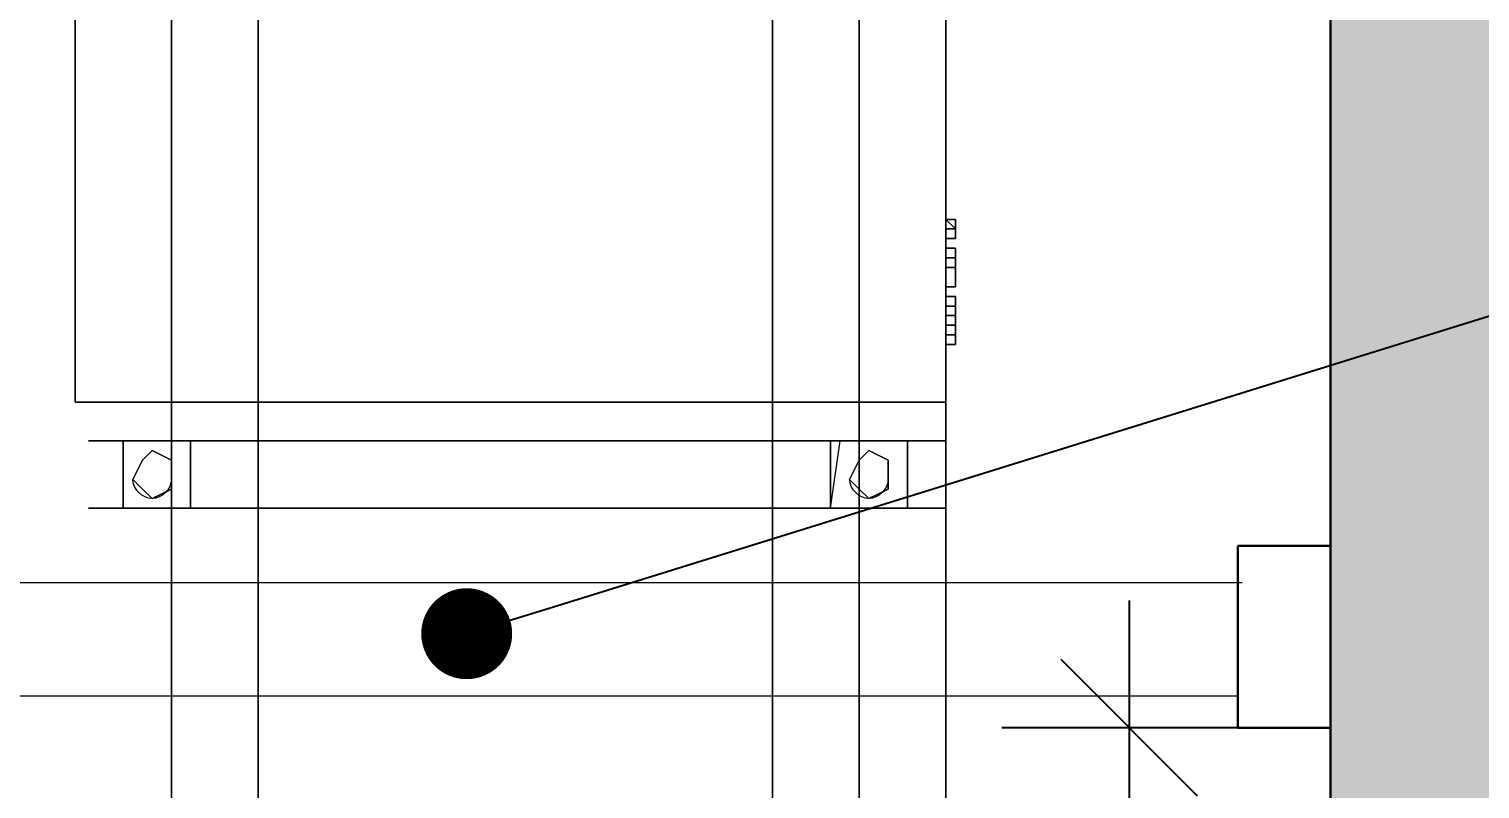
# Model space of a CAD drawing. Header units: millimetres. Extents: x -314343 to 8741575, y 21428 to 162031.
# Drawn here: x -201989 to -201191, y 114784 to 115202 of the extents above; entities that cross this region are included whole.
import ezdxf
from ezdxf import colors
from ezdxf.entities.mleader import LeaderData, LeaderLine
from ezdxf.math import Vec2, Vec3

# ---------------------------------------------------------------- set-up
doc = ezdxf.new("R2010")
doc.units = ezdxf.units.MM
doc.header["$MEASUREMENT"] = 0
doc.header["$PDSIZE"] = -4
doc.layers.get('0').update_dxf_attribs({"color": 250, "lineweight": 9})
doc.layers.get('Defpoints').update_dxf_attribs({"color": 6})
for name, color, linetype, lineweight in [('АР_Перегородки газоблок', 165, 'Continuous', 30), ('АР_Перегородки газоблок_Штрих', 165, 'Continuous', 5), ('ТХ_пищеблок', 253, 'Continuous', 20)]:
    doc.layers.add(name, color=color, linetype=linetype, lineweight=lineweight)
doc.layers.add('ТХ_привязка ТХ', color=7, linetype='Continuous', true_color=0x163d5c)
for name, color, linetype in [('ТХ_привязки ЭО', 222, 'Continuous'), ('ТХ_привязки_ВК', 82, 'Continuous'), ('ТХ_привязки_ОВ', 200, 'Continuous')]:
    doc.layers.add(name, color=color, linetype=linetype)
doc.styles.add('Standart Arial', font='arial.ttf', dxfattribs={"width": 0.7, "height": 250})
doc.styles.add('Архитектурный размер', font='isocpeur.ttf', dxfattribs={"width": 0.8, "oblique": 8})
doc.dimstyles.new('R_75', dxfattribs={"dimtxt": 185, "dimasz": 75, "dimexe": 70, "dimexo": 0, "dimgap": 38, "dimtad": 1, "dimdec": 0, "dimzin": 0, "dimdsep": 46, "dimtxsty": 'Архитектурный размер', "dimblk": 'OBLIQUE', "dimcen": 0, "dimdle": 70, "dimclrd": 256, "dimclre": 256, "dimclrt": 256, "dimadec": 0, "dimazin": 0, "dimtfac": 2, "dimtdec": 0, "dimtix": 1, "dimtmove": 0, "dimatfit": 3, "dimfxl": 1, "dimtvp": 3, "dimtolj": 1, "dimtzin": 0, "dimarcsym": 0})

# ---------------------------------------------------------------- blocks, each defined once
blk = doc.blocks.new('_Dot')
at = {"color": 0, "linetype": 'ByBlock', "lineweight": -2}
blk.add_line((-0.5, 0), (-1, 0), dxfattribs=at)
at = {"color": 0, "linetype": 'ByBlock', "const_width": 0.5}
blk.add_lwpolyline([(-0.25, 0, 1), (0.25, 0, 1)], format="xyb", close=True, dxfattribs=at)
blk = doc.blocks.new('_Oblique')
at = {"color": 0, "linetype": 'ByBlock', "lineweight": -2}
blk.add_line((-0.5, -0.5), (0.5, 0.5), dxfattribs=at)
blk = doc.blocks.new('*D599')
at = {"layer": 'Defpoints', "color": 0, "ltscale": 500, "transparency": 16777216}
for p in [(-201273.39, 114817.85, 0), (-201438.69, 112467.5, -770.19), (-201384, 112467.5)]:
    blk.add_point(p, dxfattribs=at)
at = {"layer": 'ТХ_привязки ЭО', "lineweight": -2, "ltscale": 500, "transparency": 16777216}
for p, q in [((-201384, 114887.85), (-201384, 112397.5)), ((-201273.39, 114817.85), (-201454, 114817.85)), ((-201438.69, 112467.5), (-201314, 112467.5))]:
    blk.add_line(p, q, dxfattribs=at)
at = {"layer": 'ТХ_привязки ЭО', "lineweight": -2, "ltscale": 500, "transparency": 16777216, "xscale": 75, "yscale": 75, "zscale": 75}
for p, rotation in [((-201384, 114817.85), 90), ((-201384, 112467.5), 270)]:
    blk.add_blockref('_Oblique', p, dxfattribs=dict(at, rotation=rotation))
at = {"layer": 'ТХ_привязки ЭО', "ltscale": 500, "transparency": 16777216, "insert": (-201514.5, 113642.67), "char_height": 185, "attachment_point": 5, "rotation": 90, "style": 'Архитектурный размер'}
blk.add_mtext('\\A1;2350', dxfattribs=at)
blk = doc.blocks.new('_DotSmall')
at = {"color": 0, "linetype": 'ByBlock', "const_width": 0.5}
blk.add_lwpolyline([(-0.0625, 0, 1), (0.0625, 0, 1)], format="xyb", close=True, dxfattribs=at)

msp = doc.modelspace()

# ---------------------------------------------------------------- hatches: boundary and pattern name
at = {"layer": 'АР_Перегородки газоблок_Штрих', "ltscale": 100}
h = msp.add_hatch(dxfattribs=at)
h.set_pattern_fill('AR-CONC', color=252, scale=30)
h.set_pattern_definition([(50, (0, 0), (215.17805, -18.82564), [22.5, -247.5]), (355, (0, 0), (-41.6254, 225.65764), [18, -198]), (100.45144, (17.93, -1.57), (173.55265, 206.832), [19.12206, -210.34263]), (46.1842, (0, 60), (320.1724, -49.65578), [33.75, -371.25]), (96.63564, (26.68, 55.86), (280.3986, 292.2356), [28.6831, -315.51413]), (351.18416, (0, 60), (280.3986, 292.2356), [27, -297]), (21, (30, 45), (179.07212, -120.78567), [22.5, -247.5]), (326, (30, 45), (72.9946, 217.54501), [18, -198]), (71.45144, (44.92, 34.93), (252.06671, 96.75935), [19.12206, -210.34263]), (37.5, (0, 0), (3.647957, 99.868156), [0, -195.6, 0, -201, 0, -198.75]), (7.5, (0, 0), (78.92086, 118.323514), [0, -114.6, 0, -191.1, 0, -75.75]), (327.5, (-66.9, 0), (160.14673, -6.766462), [0, -75, 0, -234, 0, -310.5]), (317.5, (-96.9, 0), (174.95585, 30.031495), [0, -97.5, 0, -155.4, 0, -220.5])])
h.paths.add_polyline_path([(-201173.79, 118370.89), (-201173.6, 118400.65), (-200433.92, 118400.68), (-200433.92, 118520.68), (-201273.39, 118520.65), (-201273.39, 115964.62), (-201273.32, 115964.62), (-201273.39, 115627.62), (-201273.39, 115600.68), (-201173.79, 115600.68)])
h.paths.add_polyline_path([(-201173.79, 115600.68), (-201273.39, 115600.11), (-201273.39, 115007.17), (-201273.39, 112600.68), (-201173.39, 112600.68), (-201173.39, 112680.68), (-200433.92, 112680.68), (-200433.92, 112800.68), (-200573.79, 112800.68), (-200573.79, 112800.68), (-201173.79, 112800.68)])
h.paths.add_polyline_path([(-200433.92, 112520.65), (-201173.39, 112520.65), (-201173.39, 112600.68), (-201273.39, 112600.68), (-201273.39, 110702.54), (-201173.39, 110702.54), (-201173.39, 112400.65), (-200433.92, 112400.65), (-200433.92, 112400.65)])

# ---------------------------------------------------------------- linework, layer by layer
at = {"layer": 'АР_Перегородки газоблок', "color": 252, "lineweight": 13, "ltscale": 100}
for p, q in [((-202091.9, 114897.83, 0), (-201321.9, 114897.83, 0)), ((-201324.19, 114835.31, 0), (-202091.9, 114835.31, 0))]:
    msp.add_line(p, q, dxfattribs=at)
at = {"layer": 'АР_Перегородки газоблок', "color": 252, "ltscale": 100}
for points in [[(-201273.39, 115007.17), (-201273.39, 118520.65), (-200433.92, 118520.68)], [(-201273.39, 109734.71), (-201273.39, 115007.17)]]:
    msp.add_lwpolyline(points, dxfattribs=at)
at = {"layer": 'АР_Перегородки газоблок', "color": 252, "ltscale": 100, "elevation": 0}
for points in [[(-201324.19, 114917.85), (-201273.39, 114917.85)], [(-201324.19, 114917.84), (-201324.19, 114817.84)], [(-201324.19, 114817.85), (-201273.39, 114817.85)]]:
    msp.add_lwpolyline(points, dxfattribs=at)
at = {"layer": 'ТХ_пищеблок'}
for p, q in [((-201963.6, 114996.79), (-201963.6, 116061.73)), ((-201484.78, 116061.73), (-201484.78, 114996.79)), ((-201484.78, 114996.79), (-201484.78, 116061.73)), ((-201484.78, 116061.73), (-201484.78, 114996.79)), ((-201484.78, 114996.79), (-201484.78, 116061.73)), ((-201963.6, 115997.36), (-201963.6, 114996.79)), ((-201963.6, 114996.79), (-201963.6, 115997.36)), ((-201963.6, 115997.36), (-201963.6, 114996.79)), ((-201910.66, 115600.31), (-201910.66, 114996.79)), ((-201910.66, 114996.79), (-201910.66, 115600.31)), ((-201910.66, 115600.31), (-201910.66, 114996.79)), ((-201910.66, 114996.79), (-201910.66, 115600.31)), ((-201863.01, 115600.31), (-201863.01, 114996.79)), ((-201863.01, 114996.79), (-201863.01, 115600.31)), ((-201580.07, 115600.31), (-201580.07, 114996.79)), ((-201580.07, 114996.79), (-201580.07, 115600.31)), ((-201532.42, 115600.31), (-201532.42, 114996.79)), ((-201532.42, 114996.79), (-201532.42, 115600.31)), ((-201532.42, 115600.31), (-201532.42, 114996.79)), ((-201532.42, 114996.79), (-201532.42, 115600.31)), ((-201963.6, 114996.79), (-201963.6, 115472.88)), ((-201963.6, 114996.79), (-201963.6, 115472.88)), ((-201910.66, 114996.79), (-201910.66, 115472.88)), ((-201963.6, 115092.08), (-201963.6, 115097.38)), ((-201963.6, 115097.38), (-201963.6, 115092.08)), ((-201963.6, 115092.08), (-201963.6, 115097.38)), ((-201963.6, 115097.38), (-201963.6, 115092.08)), ((-201484.78, 115092.08), (-201484.78, 115097.38)), ((-201484.78, 115097.38), (-201484.78, 115092.08)), ((-201484.78, 115092.08), (-201484.78, 115097.38)), ((-201484.78, 115097.38), (-201484.78, 115092.08)), ((-201479.48, 115097.38), (-201484.78, 115097.38)), ((-201484.78, 115097.38), (-201479.48, 115097.38)), ((-201479.48, 115097.38), (-201484.78, 115097.38)), ((-201484.78, 115097.38), (-201479.48, 115092.08)), ((-201479.48, 115097.38), (-201479.48, 115086.79)), ((-201479.48, 115092.08), (-201479.48, 115097.38)), ((-201479.48, 115097.38), (-201479.48, 115092.08)), ((-201479.48, 115092.08), (-201479.48, 115097.38)), ((-201963.6, 115092.08), (-201963.6, 115081.5)), ((-201963.6, 115086.79), (-201963.6, 115092.08)), ((-201963.6, 115092.08), (-201963.6, 115086.79)), ((-201963.6, 115081.5), (-201963.6, 115092.08)), ((-201963.6, 115092.08), (-201963.6, 115086.79)), ((-201963.6, 115086.79), (-201963.6, 115092.08)), ((-201963.6, 115092.08), (-201963.6, 115086.79)), ((-201963.6, 115086.79), (-201963.6, 115092.08)), ((-201963.6, 115081.5), (-201963.6, 115086.79)), ((-201963.6, 115086.79), (-201963.6, 115081.5)), ((-201484.78, 115076.2), (-201484.78, 115092.08)), ((-201484.78, 115092.08), (-201484.78, 115086.79)), ((-201484.78, 115086.79), (-201484.78, 115092.08)), ((-201484.78, 115092.08), (-201484.78, 115086.79)), ((-201484.78, 115086.79), (-201484.78, 115092.08)), ((-201479.48, 115092.08), (-201484.78, 115092.08)), ((-201484.78, 115092.08), (-201479.48, 115092.08)), ((-201479.48, 115092.08), (-201484.78, 115092.08)), ((-201484.78, 115092.08), (-201479.48, 115092.08)), ((-201479.48, 115092.08), (-201484.78, 115092.08)), ((-201484.78, 115092.08), (-201479.48, 115092.08)), ((-201484.78, 115092.08), (-201479.48, 115092.08)), ((-201479.48, 115092.08), (-201484.78, 115092.08)), ((-201479.48, 115092.08), (-201484.78, 115092.08)), ((-201484.78, 115092.08), (-201479.48, 115092.08)), ((-201479.48, 115092.08), (-201484.78, 115092.08)), ((-201484.78, 115092.08), (-201479.48, 115092.08)), ((-201479.48, 115092.08), (-201484.78, 115092.08)), ((-201484.78, 115092.08), (-201479.48, 115092.08)), ((-201479.48, 115086.79), (-201484.78, 115086.79)), ((-201484.78, 115086.79), (-201479.48, 115086.79)), ((-201479.48, 115086.79), (-201484.78, 115086.79)), ((-201484.78, 115086.79), (-201479.48, 115086.79)), ((-201479.48, 115086.79), (-201479.48, 115092.08)), ((-201479.48, 115092.08), (-201479.48, 115086.79)), ((-201479.48, 115086.79), (-201479.48, 115092.08)), ((-201963.6, 115070.91), (-201963.6, 115081.5)), ((-201963.6, 115081.5), (-201963.6, 115076.2)), ((-201963.6, 115070.91), (-201963.6, 115081.5)), ((-201963.6, 115081.5), (-201963.6, 115076.2)), ((-201484.78, 115081.5), (-201484.78, 115076.2)), ((-201484.78, 115076.2), (-201484.78, 115081.5)), ((-201484.78, 115081.5), (-201484.78, 115076.2)), ((-201484.78, 115076.2), (-201484.78, 115081.5)), ((-201484.78, 115081.5), (-201484.78, 115076.2)), ((-201484.78, 115081.5), (-201479.48, 115081.5)), ((-201479.48, 115081.5), (-201484.78, 115081.5)), ((-201484.78, 115081.5), (-201479.48, 115081.5)), ((-201479.48, 115081.5), (-201484.78, 115081.5)), ((-201479.48, 115081.5), (-201484.78, 115081.5)), ((-201484.78, 115081.5), (-201479.48, 115081.5)), ((-201479.48, 115081.5), (-201484.78, 115081.5)), ((-201484.78, 115081.5), (-201479.48, 115081.5)), ((-201484.78, 115081.5), (-201479.48, 115081.5)), ((-201479.48, 115081.5), (-201484.78, 115081.5)), ((-201484.78, 115081.5), (-201479.48, 115081.5)), ((-201479.48, 115081.5), (-201484.78, 115081.5)), ((-201484.78, 115081.5), (-201484.78, 115076.2)), ((-201484.78, 115076.2), (-201484.78, 115081.5)), ((-201484.78, 115081.5), (-201484.78, 115076.2)), ((-201484.78, 115076.2), (-201484.78, 115081.5)), ((-201484.78, 115081.5), (-201484.78, 115076.2)), ((-201484.78, 115076.2), (-201484.78, 115081.5)), ((-201484.78, 115081.5), (-201484.78, 115076.2)), ((-201484.78, 115076.2), (-201484.78, 115081.5)), ((-201479.48, 115076.2), (-201479.48, 115081.5)), ((-201479.48, 115081.5), (-201479.48, 115076.2)), ((-201479.48, 115076.2), (-201479.48, 115081.5)), ((-201479.48, 115081.5), (-201479.48, 115076.2)), ((-201479.48, 115081.5), (-201479.48, 115076.2)), ((-201479.48, 115076.2), (-201479.48, 115081.5)), ((-201479.48, 115081.5), (-201479.48, 115076.2)), ((-201479.48, 115076.2), (-201479.48, 115081.5)), ((-201479.48, 115081.5), (-201479.48, 115076.2)), ((-201479.48, 115076.2), (-201479.48, 115081.5)), ((-201479.48, 115076.2), (-201479.48, 115081.5)), ((-201479.48, 115081.5), (-201479.48, 115076.2)), ((-201963.6, 115076.2), (-201963.6, 115070.91)), ((-201963.6, 115076.2), (-201963.6, 115070.91)), ((-201963.6, 115060.32), (-201963.6, 115070.91)), ((-201963.6, 115070.91), (-201963.6, 115060.32)), ((-201963.6, 115070.91), (-201963.6, 115060.32)), ((-201963.6, 115060.32), (-201963.6, 115070.91)), ((-201484.78, 115076.2), (-201479.48, 115076.2)), ((-201479.48, 115076.2), (-201484.78, 115076.2)), ((-201484.78, 115076.2), (-201479.48, 115076.2)), ((-201479.48, 115076.2), (-201484.78, 115076.2)), ((-201484.78, 115076.2), (-201479.48, 115076.2)), ((-201479.48, 115076.2), (-201484.78, 115076.2)), ((-201484.78, 115076.2), (-201479.48, 115076.2)), ((-201479.48, 115076.2), (-201484.78, 115076.2)), ((-201484.78, 115076.2), (-201479.48, 115076.2)), ((-201479.48, 115076.2), (-201484.78, 115076.2)), ((-201479.48, 115076.2), (-201484.78, 115076.2)), ((-201484.78, 115076.2), (-201479.48, 115076.2)), ((-201484.78, 115076.2), (-201484.78, 115070.91)), ((-201484.78, 115070.91), (-201484.78, 115076.2)), ((-201484.78, 115070.91), (-201484.78, 115076.2)), ((-201484.78, 115076.2), (-201484.78, 115070.91)), ((-201484.78, 115070.91), (-201484.78, 115076.2)), ((-201484.78, 115076.2), (-201484.78, 115070.91)), ((-201484.78, 115076.2), (-201484.78, 115070.91)), ((-201484.78, 115070.91), (-201484.78, 115076.2)), ((-201479.48, 115076.2), (-201484.78, 115076.2)), ((-201484.78, 115076.2), (-201479.48, 115076.2)), ((-201479.48, 115076.2), (-201484.78, 115076.2)), ((-201484.78, 115076.2), (-201479.48, 115076.2)), ((-201484.78, 115060.32), (-201484.78, 115070.91)), ((-201484.78, 115070.91), (-201484.78, 115060.32)), ((-201484.78, 115060.32), (-201484.78, 115070.91)), ((-201484.78, 115070.91), (-201484.78, 115060.32)), ((-201484.78, 115060.32), (-201484.78, 115070.91)), ((-201484.78, 115070.91), (-201484.78, 115060.32)), ((-201484.78, 115070.91), (-201479.48, 115070.91)), ((-201479.48, 115070.91), (-201484.78, 115070.91)), ((-201484.78, 115070.91), (-201479.48, 115070.91)), ((-201479.48, 115070.91), (-201484.78, 115070.91)), ((-201484.78, 115060.32), (-201484.78, 115070.91)), ((-201484.78, 115070.91), (-201484.78, 115060.32)), ((-201484.78, 115060.32), (-201484.78, 115070.91)), ((-201484.78, 115070.91), (-201484.78, 115060.32)), ((-201484.78, 115060.32), (-201484.78, 115070.91)), ((-201484.78, 115070.91), (-201484.78, 115060.32)), ((-201479.48, 115070.91), (-201484.78, 115070.91)), ((-201484.78, 115070.91), (-201479.48, 115070.91)), ((-201479.48, 115070.91), (-201484.78, 115070.91)), ((-201484.78, 115070.91), (-201479.48, 115070.91)), ((-201479.48, 115070.91), (-201484.78, 115070.91)), ((-201484.78, 115070.91), (-201479.48, 115070.91)), ((-201479.48, 115070.91), (-201484.78, 115070.91)), ((-201484.78, 115070.91), (-201479.48, 115070.91)), ((-201484.78, 115070.91), (-201479.48, 115070.91)), ((-201479.48, 115070.91), (-201484.78, 115070.91)), ((-201484.78, 115070.91), (-201479.48, 115070.91)), ((-201479.48, 115070.91), (-201484.78, 115070.91)), ((-201479.48, 115070.91), (-201479.48, 115076.2)), ((-201479.48, 115076.2), (-201479.48, 115070.91)), ((-201479.48, 115070.91), (-201479.48, 115076.2)), ((-201479.48, 115076.2), (-201479.48, 115070.91)), ((-201479.48, 115070.91), (-201479.48, 115076.2)), ((-201479.48, 115076.2), (-201479.48, 115070.91)), ((-201479.48, 115070.91), (-201479.48, 115076.2)), ((-201479.48, 115076.2), (-201479.48, 115070.91)), ((-201479.48, 115070.91), (-201479.48, 115076.2)), ((-201479.48, 115060.32), (-201479.48, 115070.91)), ((-201479.48, 115070.91), (-201479.48, 115060.32)), ((-201479.48, 115060.32), (-201479.48, 115070.91)), ((-201479.48, 115070.91), (-201479.48, 115060.32)), ((-201479.48, 115060.32), (-201479.48, 115070.91)), ((-201479.48, 115070.91), (-201479.48, 115060.32)), ((-201479.48, 115070.91), (-201479.48, 115060.32)), ((-201479.48, 115060.32), (-201479.48, 115070.91)), ((-201479.48, 115070.91), (-201479.48, 115060.32)), ((-201479.48, 115060.32), (-201479.48, 115070.91)), ((-201479.48, 115060.32), (-201479.48, 115070.91)), ((-201479.48, 115070.91), (-201479.48, 115060.32)), ((-201963.6, 115065.61), (-201963.6, 115060.32)), ((-201963.6, 115060.32), (-201963.6, 115065.61)), ((-201963.6, 115065.61), (-201963.6, 115060.32)), ((-201963.6, 115060.32), (-201963.6, 115065.61)), ((-201963.6, 115060.32), (-201963.6, 115065.61)), ((-201963.6, 115065.61), (-201963.6, 115060.32)), ((-201963.6, 115060.32), (-201963.6, 115065.61)), ((-201963.6, 115065.61), (-201963.6, 115060.32)), ((-201963.6, 115049.73), (-201963.6, 115055.02)), ((-201963.6, 115055.02), (-201963.6, 115049.73)), ((-201963.6, 115055.02), (-201963.6, 115049.73)), ((-201963.6, 115049.73), (-201963.6, 115055.02)), ((-201963.6, 115049.73), (-201963.6, 115055.02)), ((-201963.6, 115055.02), (-201963.6, 115049.73)), ((-201963.6, 115049.73), (-201963.6, 115055.02)), ((-201963.6, 115055.02), (-201963.6, 115049.73)), ((-201963.6, 115049.73), (-201963.6, 115055.02)), ((-201963.6, 115055.02), (-201963.6, 115049.73)), ((-201963.6, 115055.02), (-201963.6, 115049.73)), ((-201963.6, 115049.73), (-201963.6, 115055.02)), ((-201484.78, 115060.32), (-201479.48, 115060.32)), ((-201479.48, 115060.32), (-201484.78, 115060.32)), ((-201479.48, 115060.32), (-201484.78, 115060.32)), ((-201484.78, 115060.32), (-201479.48, 115060.32)), ((-201479.48, 115060.32), (-201484.78, 115060.32)), ((-201484.78, 115060.32), (-201479.48, 115060.32)), ((-201479.48, 115060.32), (-201484.78, 115060.32)), ((-201484.78, 115060.32), (-201479.48, 115060.32)), ((-201479.48, 115060.32), (-201484.78, 115060.32)), ((-201484.78, 115060.32), (-201479.48, 115060.32)), ((-201479.48, 115060.32), (-201484.78, 115060.32)), ((-201484.78, 115060.32), (-201479.48, 115060.32)), ((-201484.78, 115049.73), (-201484.78, 115055.02)), ((-201484.78, 115055.02), (-201484.78, 115044.44)), ((-201484.78, 115049.73), (-201484.78, 115055.02)), ((-201484.78, 115055.02), (-201484.78, 115044.44)), ((-201479.48, 115055.02), (-201484.78, 115055.02)), ((-201484.78, 115055.02), (-201479.48, 115055.02)), ((-201484.78, 115055.02), (-201479.48, 115055.02)), ((-201479.48, 115055.02), (-201484.78, 115055.02)), ((-201479.48, 115055.02), (-201479.48, 115049.73)), ((-201479.48, 115044.44), (-201479.48, 115055.02)), ((-201479.48, 115055.02), (-201479.48, 115044.44)), ((-201479.48, 115049.73), (-201479.48, 115055.02)), ((-201963.6, 115044.44), (-201963.6, 115049.73)), ((-201963.6, 115049.73), (-201963.6, 115044.44)), ((-201963.6, 115044.44), (-201963.6, 115049.73)), ((-201963.6, 115049.73), (-201963.6, 115044.44)), ((-201963.6, 115044.44), (-201963.6, 115049.73)), ((-201963.6, 115049.73), (-201963.6, 115044.44)), ((-201963.6, 115049.73), (-201963.6, 115044.44)), ((-201963.6, 115044.44), (-201963.6, 115049.73)), ((-201963.6, 115049.73), (-201963.6, 115044.44)), ((-201963.6, 115044.44), (-201963.6, 115049.73)), ((-201963.6, 115044.44), (-201963.6, 115049.73)), ((-201963.6, 115049.73), (-201963.6, 115044.44)), ((-201963.6, 115049.73), (-201963.6, 115044.44)), ((-201963.6, 115044.44), (-201963.6, 115049.73)), ((-201484.78, 115044.44), (-201484.78, 115049.73)), ((-201484.78, 115044.44), (-201484.78, 115049.73)), ((-201484.78, 115049.73), (-201479.48, 115049.73)), ((-201479.48, 115049.73), (-201484.78, 115049.73)), ((-201479.48, 115049.73), (-201484.78, 115049.73)), ((-201484.78, 115049.73), (-201479.48, 115049.73)), ((-201479.48, 115049.73), (-201484.78, 115049.73)), ((-201484.78, 115049.73), (-201479.48, 115049.73)), ((-201484.78, 115049.73), (-201479.48, 115049.73)), ((-201479.48, 115049.73), (-201484.78, 115049.73)), ((-201479.48, 115049.73), (-201479.48, 115044.44)), ((-201479.48, 115044.44), (-201479.48, 115049.73)), ((-201963.6, 115039.14), (-201963.6, 115044.44)), ((-201963.6, 115044.44), (-201963.6, 115039.14)), ((-201963.6, 115039.14), (-201963.6, 115044.44)), ((-201963.6, 115044.44), (-201963.6, 115039.14)), ((-201963.6, 115033.85), (-201963.6, 115039.14)), ((-201963.6, 115039.14), (-201963.6, 115033.85)), ((-201963.6, 115039.14), (-201963.6, 115033.85)), ((-201963.6, 115033.85), (-201963.6, 115039.14)), ((-201484.78, 115044.44), (-201484.78, 115039.14)), ((-201484.78, 115039.14), (-201484.78, 115044.44)), ((-201479.48, 115044.44), (-201484.78, 115044.44)), ((-201484.78, 115044.44), (-201479.48, 115044.44)), ((-201479.48, 115044.44), (-201484.78, 115044.44)), ((-201484.78, 115044.44), (-201479.48, 115044.44)), ((-201484.78, 115039.14), (-201484.78, 115044.44)), ((-201484.78, 115044.44), (-201484.78, 115039.14)), ((-201479.48, 115044.44), (-201484.78, 115044.44)), ((-201484.78, 115044.44), (-201479.48, 115044.44)), ((-201479.48, 115044.44), (-201484.78, 115044.44)), ((-201484.78, 115044.44), (-201479.48, 115044.44)), ((-201484.78, 115039.14), (-201484.78, 115033.85)), ((-201484.78, 115033.85), (-201484.78, 115039.14)), ((-201484.78, 115039.14), (-201479.48, 115039.14)), ((-201479.48, 115039.14), (-201484.78, 115039.14)), ((-201479.48, 115039.14), (-201484.78, 115039.14)), ((-201484.78, 115039.14), (-201479.48, 115039.14)), ((-201479.48, 115039.14), (-201484.78, 115039.14)), ((-201484.78, 115039.14), (-201479.48, 115039.14)), ((-201479.48, 115039.14), (-201484.78, 115039.14)), ((-201484.78, 115039.14), (-201479.48, 115039.14)), ((-201479.48, 115039.14), (-201484.78, 115039.14)), ((-201484.78, 115039.14), (-201479.48, 115039.14)), ((-201484.78, 115039.14), (-201484.78, 115033.85)), ((-201484.78, 115033.85), (-201484.78, 115039.14)), ((-201484.78, 115039.14), (-201484.78, 115033.85)), ((-201484.78, 115033.85), (-201484.78, 115039.14)), ((-201484.78, 115039.14), (-201484.78, 115033.85)), ((-201484.78, 115033.85), (-201484.78, 115039.14)), ((-201479.48, 115039.14), (-201479.48, 115044.44)), ((-201479.48, 115044.44), (-201479.48, 115039.14)), ((-201479.48, 115044.44), (-201479.48, 115039.14)), ((-201479.48, 115039.14), (-201479.48, 115044.44)), ((-201479.48, 115039.14), (-201479.48, 115033.85)), ((-201479.48, 115033.85), (-201479.48, 115039.14)), ((-201479.48, 115039.14), (-201479.48, 115033.85)), ((-201479.48, 115033.85), (-201479.48, 115039.14)), ((-201479.48, 115039.14), (-201479.48, 115033.85)), ((-201479.48, 115033.85), (-201479.48, 115039.14)), ((-201479.48, 115033.85), (-201479.48, 115039.14)), ((-201479.48, 115039.14), (-201479.48, 115033.85)), ((-201963.6, 115033.85), (-201963.6, 115028.55)), ((-201963.6, 115028.55), (-201963.6, 115033.85)), ((-201963.6, 115033.85), (-201963.6, 115028.55)), ((-201963.6, 115028.55), (-201963.6, 115033.85)), ((-201484.78, 115033.85), (-201484.78, 115028.55)), ((-201484.78, 115028.55), (-201484.78, 115033.85)), ((-201479.48, 115033.85), (-201484.78, 115033.85)), ((-201484.78, 115033.85), (-201479.48, 115033.85)), ((-201479.48, 115033.85), (-201484.78, 115033.85)), ((-201484.78, 115033.85), (-201479.48, 115033.85)), ((-201479.48, 115033.85), (-201484.78, 115033.85)), ((-201484.78, 115033.85), (-201479.48, 115033.85)), ((-201479.48, 115033.85), (-201484.78, 115033.85)), ((-201484.78, 115033.85), (-201479.48, 115033.85)), ((-201484.78, 115033.85), (-201479.48, 115033.85)), ((-201479.48, 115033.85), (-201484.78, 115033.85)), ((-201484.78, 115033.85), (-201484.78, 115028.55)), ((-201484.78, 115028.55), (-201484.78, 115033.85)), ((-201479.48, 115033.85), (-201479.48, 115028.55)), ((-201479.48, 115028.55), (-201479.48, 115033.85)), ((-201479.48, 115033.85), (-201479.48, 115028.55)), ((-201479.48, 115028.55), (-201479.48, 115033.85)), ((-201479.48, 115028.55), (-201484.78, 115028.55)), ((-201484.78, 115028.55), (-201479.48, 115028.55)), ((-201910.66, 114996.79), (-201963.6, 114996.79)), ((-201963.6, 114996.79), (-201910.66, 114996.79)), ((-201963.6, 114996.79), (-201484.78, 114996.79)), ((-201484.78, 114996.79), (-201963.6, 114996.79)), ((-201910.66, 114996.79), (-201963.6, 114996.79)), ((-201963.6, 114996.79), (-201910.66, 114996.79)), ((-201484.78, 114996.79), (-201963.6, 114996.79)), ((-201963.6, 114996.79), (-201484.78, 114996.79)), ((-201516.84, 114996.79), (-201919.19, 114996.79)), ((-201919.19, 114996.79), (-201516.84, 114996.79)), ((-201919.19, 114996.79), (-201516.84, 114996.79)), ((-201516.84, 114996.79), (-201919.19, 114996.79)), ((-201910.66, 114996.79), (-201910.66, 113022.3)), ((-201910.66, 113022.3), (-201910.66, 114996.79)), ((-201910.66, 114996.79), (-201863.01, 114996.79)), ((-201863.01, 114996.79), (-201910.66, 114996.79)), ((-201910.66, 114996.79), (-201863.01, 114996.79)), ((-201863.01, 114996.79), (-201910.66, 114996.79)), ((-201863.01, 114996.79), (-201863.01, 113022.3)), ((-201863.01, 113022.3), (-201863.01, 114996.79)), ((-201532.42, 114996.79), (-201580.07, 114996.79)), ((-201580.07, 114996.79), (-201532.42, 114996.79)), ((-201580.07, 114996.79), (-201580.07, 113022.3)), ((-201580.07, 113022.3), (-201580.07, 114996.79)), ((-201580.07, 114996.79), (-201532.42, 114996.79)), ((-201532.42, 114996.79), (-201580.07, 114996.79)), ((-201484.78, 114996.79), (-201532.42, 114996.79)), ((-201532.42, 114996.79), (-201484.78, 114996.79)), ((-201484.78, 114996.79), (-201532.42, 114996.79)), ((-201532.42, 114996.79), (-201532.42, 113022.3)), ((-201532.42, 113022.3), (-201532.42, 114996.79)), ((-201532.42, 114996.79), (-201532.42, 113022.3)), ((-201532.42, 113022.3), (-201532.42, 114996.79)), ((-201532.42, 114996.79), (-201484.78, 114996.79)), ((-201484.78, 114996.79), (-201484.78, 113022.3)), ((-201484.78, 113022.3), (-201484.78, 114996.79)), ((-201484.78, 114996.79), (-201484.78, 113022.3)), ((-201484.78, 113022.3), (-201484.78, 114996.79)), ((-201485.08, 114975.61), (-201956.25, 114975.61)), ((-201956.25, 114975.61), (-201485.08, 114975.61)), ((-201485.08, 114975.61), (-201956.25, 114975.61)), ((-201956.25, 114975.61), (-201484.78, 114975.61)), ((-201937.13, 114975.61), (-201937.13, 114938.56)), ((-201937.13, 114938.56), (-201937.13, 114975.61)), ((-201937.13, 114975.61), (-201900.07, 114975.61)), ((-201900.07, 114975.61), (-201937.13, 114975.61)), ((-201900.07, 114975.61), (-201937.13, 114975.61)), ((-201937.13, 114975.61), (-201900.07, 114975.61)), ((-201937.13, 114938.56), (-201937.13, 114975.61)), ((-201937.13, 114975.61), (-201937.13, 114938.56)), ((-201900.07, 114938.56), (-201900.07, 114975.61)), ((-201900.07, 114975.61), (-201900.07, 114938.56)), ((-201900.07, 114975.61), (-201900.07, 114938.56)), ((-201900.07, 114938.56), (-201900.07, 114975.61)), ((-201900.07, 114975.61), (-201900.07, 114938.56)), ((-201900.07, 114938.56), (-201900.07, 114975.61)), ((-201900.07, 114975.61), (-201900.07, 114938.56)), ((-201900.07, 114938.56), (-201900.07, 114975.61)), ((-201548.3, 114938.56), (-201548.3, 114975.61)), ((-201548.3, 114975.61), (-201548.3, 114938.56)), ((-201543.01, 114975.61), (-201548.3, 114975.61)), ((-201505.95, 114975.61), (-201548.3, 114975.61)), ((-201548.3, 114975.61), (-201548.3, 114938.56)), ((-201548.3, 114938.56), (-201543.01, 114975.61)), ((-201543.01, 114975.61), (-201548.3, 114975.61)), ((-201548.3, 114975.61), (-201548.3, 114938.56)), ((-201548.3, 114938.56), (-201548.3, 114975.61)), ((-201548.3, 114975.61), (-201543.01, 114975.61)), ((-201548.3, 114975.61), (-201548.3, 114938.56)), ((-201548.3, 114938.56), (-201548.3, 114975.61)), ((-201543.01, 114975.61), (-201548.3, 114975.61)), ((-201548.3, 114975.61), (-201543.01, 114975.61)), ((-201548.3, 114975.61), (-201543.01, 114975.61)), ((-201505.95, 114975.61), (-201543.01, 114975.61)), ((-201543.01, 114975.61), (-201505.95, 114975.61)), ((-201505.95, 114938.56), (-201505.95, 114975.61)), ((-201505.95, 114975.61), (-201505.95, 114938.56)), ((-201505.95, 114975.61), (-201505.95, 114938.56)), ((-201505.95, 114938.56), (-201505.95, 114975.61)), ((-201921.25, 114970.32), (-201926.54, 114965.03)), ((-201926.54, 114965.03), (-201921.25, 114970.32)), ((-201921.25, 114970.32), (-201926.54, 114965.03)), ((-201926.54, 114965.03), (-201921.25, 114970.32)), ((-201921.25, 114970.32), (-201926.54, 114965.03)), ((-201926.54, 114965.03), (-201921.25, 114970.32)), ((-201921.25, 114970.32), (-201910.66, 114965.03)), ((-201910.66, 114965.03), (-201921.25, 114970.32)), ((-201921.25, 114970.32), (-201910.66, 114965.03)), ((-201910.66, 114965.03), (-201921.25, 114970.32)), ((-201921.25, 114970.32), (-201910.66, 114965.03)), ((-201910.66, 114965.03), (-201921.25, 114970.32)), ((-201527.13, 114970.32), (-201532.42, 114965.03)), ((-201532.42, 114965.03), (-201527.13, 114970.32)), ((-201527.13, 114970.32), (-201532.42, 114965.03)), ((-201532.42, 114965.03), (-201527.13, 114970.32)), ((-201527.13, 114970.32), (-201532.42, 114965.03)), ((-201532.42, 114965.03), (-201527.13, 114970.32)), ((-201527.13, 114970.32), (-201516.54, 114965.03)), ((-201516.54, 114965.03), (-201527.13, 114970.32)), ((-201527.13, 114970.32), (-201516.54, 114965.03)), ((-201516.54, 114965.03), (-201527.13, 114970.32)), ((-201527.13, 114970.32), (-201516.54, 114965.03)), ((-201516.54, 114965.03), (-201527.13, 114970.32)), ((-201926.54, 114965.03), (-201931.84, 114954.44)), ((-201931.84, 114954.44), (-201926.54, 114965.03)), ((-201926.54, 114965.03), (-201931.84, 114954.44)), ((-201931.84, 114954.44), (-201926.54, 114965.03)), ((-201926.54, 114965.03), (-201931.84, 114954.44)), ((-201931.84, 114954.44), (-201926.54, 114965.03)), ((-201910.66, 114965.03), (-201910.66, 114954.44)), ((-201910.66, 114954.44), (-201910.66, 114965.03)), ((-201910.66, 114965.03), (-201910.66, 114954.44)), ((-201910.66, 114954.44), (-201910.66, 114965.03)), ((-201910.66, 114965.03), (-201910.66, 114954.44)), ((-201910.66, 114954.44), (-201910.66, 114965.03)), ((-201532.42, 114965.03), (-201537.72, 114954.44)), ((-201537.72, 114954.44), (-201532.42, 114965.03)), ((-201532.42, 114965.03), (-201537.72, 114954.44)), ((-201537.72, 114954.44), (-201532.42, 114965.03)), ((-201532.42, 114965.03), (-201537.72, 114954.44)), ((-201537.72, 114954.44), (-201532.42, 114965.03)), ((-201516.54, 114965.03), (-201516.54, 114954.44)), ((-201516.54, 114954.44), (-201516.54, 114965.03)), ((-201516.54, 114965.03), (-201516.54, 114954.44)), ((-201516.54, 114954.44), (-201516.54, 114965.03)), ((-201516.54, 114965.03), (-201516.54, 114954.44)), ((-201516.54, 114954.44), (-201516.54, 114965.03)), ((-201931.84, 114954.44), (-201926.54, 114949.14)), ((-201926.54, 114949.14), (-201931.84, 114954.44)), ((-201926.54, 114949.14), (-201921.25, 114943.85)), ((-201921.25, 114943.85), (-201926.54, 114949.14)), ((-201921.25, 114943.85), (-201910.66, 114949.14)), ((-201910.66, 114949.14), (-201921.25, 114943.85)), ((-201910.66, 114949.14), (-201910.66, 114954.44)), ((-201910.66, 114954.44), (-201910.66, 114949.14)), ((-201537.72, 114954.44), (-201532.42, 114949.14)), ((-201532.42, 114949.14), (-201537.72, 114954.44)), ((-201532.42, 114949.14), (-201527.13, 114943.85)), ((-201527.13, 114943.85), (-201532.42, 114949.14)), ((-201527.13, 114943.85), (-201516.54, 114949.14)), ((-201516.54, 114949.14), (-201527.13, 114943.85)), ((-201516.54, 114949.14), (-201516.54, 114954.44)), ((-201516.54, 114954.44), (-201516.54, 114949.14)), ((-201956.25, 114938.56), (-201485.08, 114938.56)), ((-201485.08, 114938.56), (-201956.25, 114938.56)), ((-201956.25, 114938.56), (-201485.08, 114938.56)), ((-201485.08, 114938.56), (-201956.25, 114938.56)), ((-201937.13, 114938.56), (-201900.07, 114938.56)), ((-201900.07, 114938.56), (-201937.13, 114938.56)), ((-201900.07, 114938.56), (-201937.13, 114938.56)), ((-201937.13, 114938.56), (-201900.07, 114938.56)), ((-201638.3, 114938.56), (-201633.01, 114938.56)), ((-201633.01, 114938.56), (-201638.3, 114938.56)), ((-201638.3, 114938.56), (-201633.01, 114938.56)), ((-201633.01, 114938.56), (-201638.3, 114938.56)), ((-201601.25, 114938.56), (-201595.95, 114938.56)), ((-201595.95, 114938.56), (-201601.25, 114938.56)), ((-201601.25, 114938.56), (-201595.95, 114938.56)), ((-201595.95, 114938.56), (-201601.25, 114938.56)), ((-201548.3, 114938.56), (-201505.95, 114938.56)), ((-201505.95, 114938.56), (-201548.3, 114938.56)), ((-201548.3, 114938.56), (-201543.01, 114938.56)), ((-201543.01, 114938.56), (-201548.3, 114938.56)), ((-201505.95, 114938.56), (-201543.01, 114938.56)), ((-201543.01, 114938.56), (-201505.95, 114938.56))]:
    msp.add_line(p, q, dxfattribs=at)
for points in [[(-201921.25, 114943.85), (-201926.54, 114943.85), (-201931.84, 114949.14), (-201931.84, 114954.44)], [(-201921.25, 114943.85), (-201926.54, 114943.85), (-201931.84, 114949.14), (-201931.84, 114954.44)], [(-201921.25, 114943.85), (-201926.54, 114943.85), (-201931.84, 114949.14), (-201931.84, 114954.44)], [(-201921.25, 114943.85), (-201926.54, 114943.85), (-201931.84, 114949.14), (-201931.84, 114954.44)], [(-201910.66, 114954.44), (-201910.66, 114949.14), (-201915.95, 114943.85), (-201921.25, 114943.85)], [(-201910.66, 114954.44), (-201910.66, 114949.14), (-201915.95, 114943.85), (-201921.25, 114943.85)], [(-201910.66, 114954.44), (-201910.66, 114949.14), (-201915.95, 114943.85), (-201921.25, 114943.85)], [(-201910.66, 114954.44), (-201910.66, 114949.14), (-201915.95, 114943.85), (-201921.25, 114943.85)], [(-201527.13, 114943.85), (-201532.42, 114943.85), (-201537.72, 114949.14), (-201537.72, 114954.44)], [(-201527.13, 114943.85), (-201532.42, 114943.85), (-201537.72, 114949.14), (-201537.72, 114954.44)], [(-201527.13, 114943.85), (-201532.42, 114943.85), (-201537.72, 114949.14), (-201537.72, 114954.44)], [(-201527.13, 114943.85), (-201532.42, 114943.85), (-201537.72, 114949.14), (-201537.72, 114954.44)], [(-201516.54, 114954.44), (-201516.54, 114949.14), (-201521.83, 114943.85), (-201527.13, 114943.85)], [(-201516.54, 114954.44), (-201516.54, 114949.14), (-201521.83, 114943.85), (-201527.13, 114943.85)], [(-201516.54, 114954.44), (-201516.54, 114949.14), (-201521.83, 114943.85), (-201527.13, 114943.85)], [(-201516.54, 114954.44), (-201516.54, 114949.14), (-201521.83, 114943.85), (-201527.13, 114943.85)]]:
    msp.add_open_spline(points, degree=3, dxfattribs=at)

# ---------------------------------------------------------------- dimensions: what is measured, and where the dimension line sits
at = {"layer": 'ТХ_привязки ЭО', "ltscale": 500}
dim = msp.add_linear_dim(base=(-201384, 112467.5), p1=(-201273.39, 114817.85, 0), p2=(-201438.69, 112467.5, -770.19), angle=90, dimstyle='R_75', override={"dimpost": '\\X'}, dxfattribs=at)
dim.commit()
dim.dimension.update_dxf_attribs({"geometry": '*D599', "text_midpoint": (-201514.5, 113642.67)})

# ---------------------------------------------------------------- leaders
at = {"layer": 'ТХ_привязка ТХ', "lineweight": 20}
ml = msp.add_multileader_mtext('Standard', dxfattribs=at)
ml.set_content('Проем 800х1100мм "в свету"\\PОтметка низа окна - 400мм от УЧП', color=256, style='Standart Arial')
ml.set_leader_properties()
ml.set_arrow_properties(name='DOT')
ml.build(insert=Vec2(0, 0))
ml.multileader.update_dxf_attribs({"text_left_attachment_type": 6, "text_right_attachment_type": 6, "dogleg_length": 50, "arrow_head_size": 50})
ctx = ml.context
ctx.base_point, ctx.char_height, ctx.arrow_head_size, ctx.landing_gap_size, ctx.plane_origin = Vec3(-200352.5, 115288), 150, 50, 0, Vec3(-180868.42, 113052.7)
ctx.left_attachment, ctx.right_attachment = 6, 6
notes = []
notes.append((ctx, [(1, (1, 1, 0), (-200402.5, 115288), (1, 0), 50, [(0, [(-201748.28, 114869.59)], 0, [])])]))
ctx.mtext.insert, ctx.mtext.width, ctx.mtext.flow_direction = Vec3(-200352.5, 115468), 3771.5402, 5
at = {"layer": 'ТХ_привязки ЭО'}
ml = msp.add_multileader_mtext('Standard', dxfattribs=at)
ml.set_content('\\A1;\\pxql,t3;П062_Шкаф холодильный  \\P0,35кВт 1Ф 220В\\P{\\A0;Розетка 220В -1шт. на высоте 2100 мм от у.ч.п.}', color=256, style='Standart Arial')
ml.set_leader_properties()
ml.set_arrow_properties(name='DOTSMALL')
ml.build(insert=Vec2(0, 0))
ml.multileader.update_dxf_attribs({"text_left_attachment_type": 6, "text_right_attachment_type": 6, "dogleg_length": 50, "arrow_head_size": 100})
ctx = ml.context
ctx.base_point, ctx.char_height, ctx.arrow_head_size, ctx.landing_gap_size, ctx.plane_origin = Vec3(-189029.38, 127784.12, -0.03), 200, 100, 0.09, Vec3(-192451.65, 140281.55, -0.03)
ctx.left_attachment, ctx.right_attachment = 6, 6
notes.append((ctx, [(0, (1, 1, 0), (-189079.38, 127784.12, -0.03), (1, 0), 50, [(1, [(-210690.5, 114129.5, -0.03)], 0, [])])]))
ctx.mtext.insert, ctx.mtext.width, ctx.mtext.defined_height, ctx.mtext.flow_direction = Vec3(-189029.29, 128042.92, -0.03), 2881.3635, 5836.58, 5
at = {"layer": 'ТХ_привязки_ВК', "lineweight": 20}
ml = msp.add_multileader_mtext('Standard', dxfattribs=at)
ml.set_content('П072_Ванна моечная трехсекционная\\P\\pxql;Выпуски из стены: 3 подвода ХВ, ГВ на высоте\\P1050 мм от у.ч.п.;\\P3 выпуска К3 dy-50 не выше 150 мм.', color=256, style='Standart Arial')
ml.set_leader_properties()
ml.set_arrow_properties(name='DOTSMALL')
ml.build(insert=Vec2(0, 0))
ml.multileader.update_dxf_attribs({"text_left_attachment_type": 6, "text_right_attachment_type": 6, "dogleg_length": 50, "arrow_head_size": 100})
ctx = ml.context
ctx.base_point, ctx.char_height, ctx.arrow_head_size, ctx.landing_gap_size, ctx.plane_origin = Vec3(-189105.08, 118985.67, -979.25), 200, 100, 0, Vec3(-149788.5, 166608.54, -979.25)
ctx.left_attachment, ctx.right_attachment = 6, 6
notes.append((ctx, [(1, (1, 1, 0), (-189155.08, 118985.67, -979.25), (1, 0), 50, [(0, [(-203918.01, 113360.76, -979.25)], 0, [])])]))
ctx.mtext.insert, ctx.mtext.width, ctx.mtext.defined_height, ctx.mtext.flow_direction = Vec3(-189105.08, 119244.47, -979.25), 7842.0305, 206.55, 5
ml = msp.add_multileader_mtext('Standard', dxfattribs=at)
ml.set_content('\\A1;Водонагреватель проточный мин.100 л/час. - учесть в ВК\\P\\pq*;{\\A0;Вентили подвода хол. воды dy-15 на Н-1100 от УЧП.\\PПредусмотреть разводку от водонагревателя к мойке\\P\\pql;}Давление сети от 0,15 до 0,6 МПа\\PПрисоединение вход/выход - G {\\H0.7x;\\S1#2;}" (подвод на H=1300 мм)\\PТребования к подключению - см. руководство\\PПредусмотреть трубопроводы и арматуру для подключения потребителей ', color=256, style='Standart Arial')
ml.set_leader_properties()
ml.set_arrow_properties(name='DOTSMALL')
ml.build(insert=Vec2(0, 0))
ml.multileader.update_dxf_attribs({"text_left_attachment_type": 6, "text_right_attachment_type": 6, "dogleg_length": 50, "arrow_head_size": 100})
ctx = ml.context
ctx.base_point, ctx.char_height, ctx.arrow_head_size, ctx.landing_gap_size, ctx.plane_origin = Vec3(-189062.79, 115546.34), 200, 100, 0, Vec3(-157702.49, 148761.73)
ctx.left_attachment, ctx.right_attachment = 6, 6
notes.append((ctx, [(1, (1, 1, 0), (-189112.79, 115546.34), (1, 0), 50, [(4, [(-205790.35, 112379)], 0, [])])]))
ctx.mtext.insert, ctx.mtext.width, ctx.mtext.defined_height, ctx.mtext.flow_direction = Vec3(-189062.79, 115801.87), 6144.0695, 206.55, 5
at = {"layer": 'ТХ_привязки_ОВ'}
ml = msp.add_multileader_mtext('Standard', dxfattribs=at)
ml.set_content('\\A1;\\pxql,t3;П213_Зонт вытяжной \\Pна Н-2180 Вытяжка Q=250м3/ч\\PПодключить к вытяжке воздуховодом для температуры 120 С. Предусмотреть подведение воздуховодов вытяжной/приточной и вытяжной вентиляции, выполнить подключение зонтов к системе производственной вентиляции. Предусмотреть подвесы/шпильки в местах установки зонта.', color=256, style='Standart Arial')
ml.set_leader_properties()
ml.set_arrow_properties(name='DOTSMALL')
ml.build(insert=Vec2(0, 0))
ml.multileader.update_dxf_attribs({"text_left_attachment_type": 6, "text_right_attachment_type": 6, "dogleg_length": 50, "arrow_head_size": 100})
ctx = ml.context
ctx.base_point, ctx.char_height, ctx.arrow_head_size, ctx.landing_gap_size, ctx.plane_origin = Vec3(-188988.01, 122514.46, -0.03), 200, 100, 0.09, Vec3(-192568.16, 145587.01, -0.03)
ctx.left_attachment, ctx.right_attachment = 6, 6
notes.append((ctx, [(0, (1, 1, 0), (-189038.01, 122514.46, -0.03), (1, 0), 50, [(1, [(-208037.18, 112888.12, -0.03)], 0, [])])]))
ctx.mtext.insert, ctx.mtext.width, ctx.mtext.defined_height, ctx.mtext.flow_direction = Vec3(-188987.92, 122773.26, -0.03), 6514.8699, 6184.4, 5
ml = msp.add_multileader_mtext('Standard', dxfattribs=at)
ml.set_content('\\A1;\\pxql,t3;П216_Зонт вытяжной \\Pна Н-2180 Вытяжка Q=250м3/ч\\PПодключить к вытяжке воздуховодом для температуры 120 С. Предусмотреть подведение воздуховодов вытяжной/приточной и вытяжной вентиляции, выполнить подключение зонтов к системе производственной вентиляции. Предусмотреть подвесы/шпильки в местах установки зонта.', color=256, style='Standart Arial')
ml.set_leader_properties()
ml.set_arrow_properties(name='DOTSMALL')
ml.build(insert=Vec2(0, 0))
ml.multileader.update_dxf_attribs({"text_left_attachment_type": 6, "text_right_attachment_type": 6, "dogleg_length": 50, "arrow_head_size": 100})
ctx = ml.context
ctx.base_point, ctx.char_height, ctx.arrow_head_size, ctx.landing_gap_size, ctx.plane_origin = Vec3(-189011.8, 117528.7, -0.03), 200, 100, 0.09, Vec3(-188079.32, 145987.62, -0.03)
ctx.left_attachment, ctx.right_attachment = 6, 6
notes.append((ctx, [(0, (1, 1, 0), (-189061.8, 117528.7, -0.03), (1, 0), 50, [(1, [(-203548.34, 113288.73, -0.03)], 0, [])])]))
ctx.mtext.insert, ctx.mtext.width, ctx.mtext.defined_height, ctx.mtext.flow_direction = Vec3(-189011.71, 117787.5, -0.03), 7160.5434, 5836.58, 5
for ctx, leaders in notes:
    for number, flags, end, landing, length, lines in leaders:
        leader = LeaderData()
        leader.index, (leader.has_last_leader_line, leader.has_dogleg_vector, leader.attachment_direction) = number, flags
        leader.last_leader_point, leader.dogleg_vector, leader.dogleg_length = Vec3(end), Vec3(landing), length
        for number, points, colour, breaks in lines:
            line = LeaderLine()
            line.index, line.vertices, line.color, line.breaks = number, Vec3.list(points), colors.encode_raw_color(colour), breaks
            leader.lines.append(line)
        ctx.leaders.append(leader)

doc.saveas('drawing.dxf')
